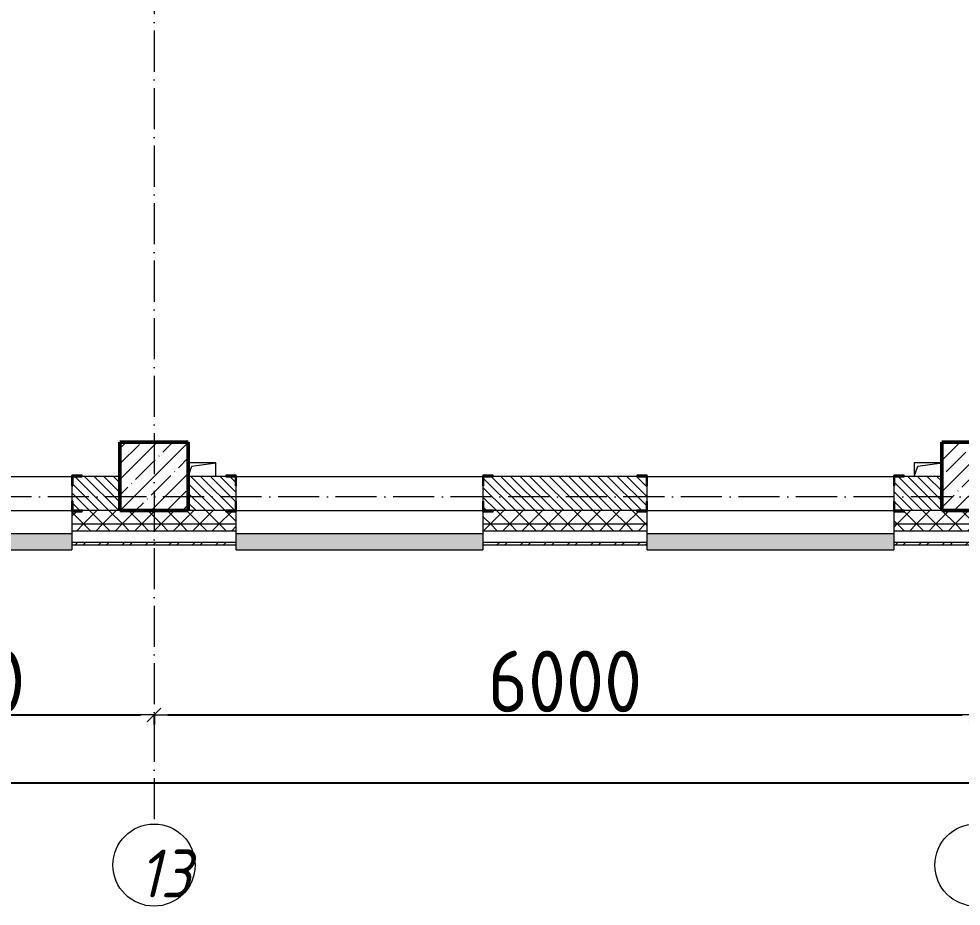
# Model space of a CAD drawing. Header units: millimetres. Extents: x -12989 to 629078, y -109036 to 555275.
# Drawn here: x 63223 to 70102, y 116005 to 122487 of the extents above; entities that cross this region are included whole.
import ezdxf

# ---------------------------------------------------------------- set-up
doc = ezdxf.new("R2010")
doc.units = ezdxf.units.MM
doc.linetypes.add('50_200_ШТРИХ_1Т_ш5_п1_п1_', pattern=[700, 500, -100, 0, -100])
for name, color, linetype, lineweight in [('A-____-____-DIMS', 7, 'Continuous', 9), ('A-GENM-____-MCUT', 7, 'Continuous', 25), ('A-GENM-____-OTLN', 7, 'Continuous', 9), ('A-GENM-____-OTLN-1', 7, 'Continuous', 25), ('A-GLAZ-____-OTLN', 7, 'Continuous', 9), ('A-WALL-____-MCUT', 7, 'Continuous', 13), ('A-WALL-____-MCUT-1', 7, 'Continuous', 9), ('A-WALL-____-OTLN', 7, 'Continuous', 9), ('A-WALL-____-PATT-1', 7, 'Continuous', 9), ('A-WALL-FNSH-MCUT-1', 7, 'Continuous', 9), ('S-COLS-____-MCUT', 7, 'Continuous', 50), ('S-COLS-____-OTLN', 7, 'Continuous', 9), ('S-GRID-____-IDEN', 7, 'Continuous', 9), ('S-GRID-____-OTLN-1', 7, '50_200_ШТРИХ_1Т_ш5_п1_п1_', 9)]:
    doc.layers.add(name, color=color, linetype=linetype, lineweight=lineweight)
doc.layers.add('A-GLAZ-____-OTLN-1', color=7, linetype='Continuous', lineweight=9, true_color=0xc0c0c0)
doc.styles.add('ISOCPEUR_I_9', font='isocpeui.ttf', dxfattribs={"width": 0.9, "height": 250})
doc.styles.add('СПДС', font='isocpeur.ttf', dxfattribs={"width": 0.9})
doc.dimstyles.new('Размера А3', dxfattribs={"dimtxt": 200, "dimasz": 100, "dimexe": 70, "dimexo": 100, "dimgap": 20, "dimtad": 1, "dimdec": 0, "dimrnd": 10, "dimzin": 0, "dimdsep": 46, "dimtxsty": 'СПДС', "dimblk": 'ARROWHEAD_6', "dimcen": 1, "dimclrd": 256, "dimclre": 256, "dimclrt": 256, "dimazin": 0, "dimtfac": 1, "dimtdec": 0, "dimtmove": 2, "dimatfit": 3, "dimfxl": 1, "dimtolj": 1, "dimtzin": 0, "dimarcsym": 0})
pattern_1 = [(45, (43259.71, 63713.66), (-70.71068, 70.71068), []), (135, (43259.71, 63713.66), (-70.71068, -70.71068), [])]
pattern_2 = [(135, (43259.71, 63713.66), (-35.35534, -35.35534), [])]

# ---------------------------------------------------------------- blocks, each defined once
blk = doc.blocks.new('BSC_Колонна _Прямоугольная - 500х500-25642906-АР1_План отверстий 2 этажа в осях 1-64_Ю-ЯЯ')
at = {"layer": 'S-COLS-____-OTLN'}
h = blk.add_hatch(dxfattribs=at)
h.set_pattern_fill('FP_20', color=256, style=0, pattern_type=2)
h.set_pattern_definition([(45, (-26950, -55431.04), (-114.04925, 114.04925), []), (45, (-26835.95, -55431.04), (-114.04925, 114.04925), [201.613, -40.323, 3.353, -36.97])])
h.paths.add_polyline_path([(-250, -250), (250, -250), (250, 250), (-250, 250), (-250, 179.1)], flags=0)
at = {"layer": 'S-COLS-____-MCUT'}
for p, q in [((250, 250), (-250, 250)), ((-250, 250), (-250, -250)), ((250, -250), (250, 250)), ((-250, -250), (250, -250))]:
    blk.add_line(p, q, dxfattribs=at)
blk = doc.blocks.new('BSC_Колонна _Прямоугольная - 500х500-V49-АР1_План отверстий 2 этажа в осях 1-64_Ю-ЯЯ')
at = {"layer": 'S-COLS-____-OTLN'}
h = blk.add_hatch(dxfattribs=at)
h.set_pattern_fill('FP_59', color=256, style=0, pattern_type=2)
h.set_pattern_definition([(45, (-20950, -55431.04), (-114.04925, 114.04925), []), (45, (-20835.95, -55431.04), (-114.04925, 114.04925), [201.613, -40.323, 3.353, -36.97])])
h.paths.add_polyline_path([(-250, -250), (250, -250), (250, 250), (-250, 250)], flags=0)
at = {"layer": 'S-COLS-____-MCUT'}
for p, q in [((250, 250), (-250, 250)), ((-250, 250), (-250, -250)), ((250, -250), (250, 250)), ((-250, -250), (250, -250))]:
    blk.add_line(p, q, dxfattribs=at)
blk = doc.blocks.new('Фахверк_СКБ_Уголок - 250_2700-27497298-АР1_План отверстий 2 этажа в осях 1-64_Ю-ЯЯ')
at = {"layer": 'A-GENM-____-MCUT'}
for p, q in [((200, 181), (125, 181)), ((125, 181), (125, 106)), ((131, 106), (131, 175)), ((131, 175), (200, 175)), ((200, 175), (200, 181)), ((125, 106), (131, 106)), ((131, -6), (125, -6)), ((125, -6), (125, -81)), ((131, -75), (131, -6)), ((125, -81), (200, -81)), ((200, -75), (131, -75)), ((200, -81), (200, -75))]:
    blk.add_line(p, q, dxfattribs=at)
blk = doc.blocks.new('AR_Отверстие прямоугольное _в плите_ - AR_Отверстие прямоугольное _в плите_-V167-АР1_План отверстий 2 этажа в осях 1-64_Ю-ЯЯ')
at = {"layer": 'A-GENM-____-OTLN'}
for p, q in [((100, 50), (-100, 50)), ((-100, -50), (-75, 25)), ((-75, 25), (100, 50)), ((100, -50), (100, 50))]:
    blk.add_line(p, q, dxfattribs=at)
blk = doc.blocks.new('AR_Отверстие прямоугольное _в плите_ - AR_Отверстие прямоугольное _в плите_-V175-АР1_План отверстий 2 этажа в осях 1-64_Ю-ЯЯ')
at = {"layer": 'A-GENM-____-OTLN'}
for p, q in [((100, 50), (-100, 50)), ((-100, 50), (-100, -50)), ((-100, -50), (-75, 25)), ((-75, 25), (100, 50))]:
    blk.add_line(p, q, dxfattribs=at)
blk = doc.blocks.new('Отлив_СКБ - Отлив витража_120_НВФ-31885687-АР1_План отверстий 2 этажа в осях 1-64_Ю-ЯЯ')
at = {"layer": 'A-GLAZ-____-OTLN-1'}
for points in [[(0, 0), (0, -2), (1800, -2), (1800, 0), (1023.3, 0)], [(0, -83), (0, -120), (1800, -120), (1800, -2), (0, -2), (0, -63)]]:
    blk.add_hatch(color=256, dxfattribs=at).paths.add_polyline_path(points, flags=0)
at = {"layer": 'A-GLAZ-____-OTLN'}
for p, q in [((0, 0), (1800, 0)), ((1800, -2), (0, -2)), ((0, -120), (0, -83)), ((0, -120), (1800, -120)), ((1800, -83), (1800, -120))]:
    blk.add_line(p, q, dxfattribs=at)
blk = doc.blocks.new('Ось сетки - Круг_Ø6_00__ISO-2_5_0_9K_-25732049-АР1_План отверстий 2 этажа в осях 1-64_Ю-ЯЯ')
at = {"layer": 'S-GRID-____-IDEN'}
blk.add_circle((0, 0), 3, dxfattribs=at)
blk = doc.blocks.new('ARROWHEAD_6')
at = {"color": 0, "linetype": 'Continuous'}
for p, q in [((0, 0), (-1, 0)), ((-0.5, -0.5), (0.5, 0.5))]:
    blk.add_line(p, q, dxfattribs=at)
blk = doc.blocks.new('*D2729')
at = {"layer": 'A-____-____-DIMS', "lineweight": -2, "transparency": 16777216}
for p, q in [((2358.3, 512710.5), (2358.3, 512634.4)), ((2458.3, 512704.4), (5258.3, 512704.4)), ((5358.3, 512710.5), (5358.3, 512634.4))]:
    blk.add_line(p, q, dxfattribs=at)
at = {"layer": 'Defpoints', "color": 0, "transparency": 16777216}
for p in [(2358.3, 512810.5), (5358.3, 512810.5), (5358.3, 512704.4)]:
    blk.add_point(p, dxfattribs=at)
at = {"layer": 'A-____-____-DIMS', "lineweight": -2, "transparency": 16777216, "xscale": 100, "yscale": 100, "zscale": 100, "rotation": 180}
blk.add_blockref('ARROWHEAD_6', (2358.3, 512704.4), dxfattribs=at)
at = {"layer": 'A-____-____-DIMS', "lineweight": -2, "transparency": 16777216, "xscale": 100, "yscale": 100, "zscale": 100}
blk.add_blockref('ARROWHEAD_6', (5358.3, 512704.4), dxfattribs=at)
at = {"layer": 'A-____-____-DIMS', "transparency": 16777216, "insert": (3858.3, 512949.4), "char_height": 450, "width": 2.488, "attachment_point": 5, "style": 'СПДС'}
blk.add_mtext('\\A1;3000', dxfattribs=at)
blk = doc.blocks.new('*D2730')
at = {"layer": 'A-____-____-DIMS', "lineweight": -2, "transparency": 16777216}
for p, q in [((5358.3, 512710.5), (5358.3, 512634.4)), ((5458.3, 512704.4), (11258.3, 512704.4)), ((11358.3, 512710.5), (11358.3, 512634.4))]:
    blk.add_line(p, q, dxfattribs=at)
at = {"layer": 'Defpoints', "color": 0, "transparency": 16777216}
for p in [(5358.3, 512810.5), (11358.3, 512810.5), (11358.3, 512704.4)]:
    blk.add_point(p, dxfattribs=at)
at = {"layer": 'A-____-____-DIMS', "lineweight": -2, "transparency": 16777216, "xscale": 100, "yscale": 100, "zscale": 100, "rotation": 180}
blk.add_blockref('ARROWHEAD_6', (5358.3, 512704.4), dxfattribs=at)
at = {"layer": 'A-____-____-DIMS', "lineweight": -2, "transparency": 16777216, "xscale": 100, "yscale": 100, "zscale": 100}
blk.add_blockref('ARROWHEAD_6', (11358.3, 512704.4), dxfattribs=at)
at = {"layer": 'A-____-____-DIMS', "transparency": 16777216, "insert": (8358.3, 512949.4), "char_height": 450, "width": 2.488, "attachment_point": 5, "style": 'СПДС'}
blk.add_mtext('\\A1;6000', dxfattribs=at)
blk = doc.blocks.new('*D2712')
at = {"layer": 'A-____-____-DIMS', "lineweight": -2, "transparency": 16777216}
for p, q in [((-17941.7, 512213.7), (-17941.7, 512137.6)), ((-17841.7, 512207.6), (55358.3, 512207.6)), ((55458.3, 512213.7), (55458.3, 512137.6))]:
    blk.add_line(p, q, dxfattribs=at)
at = {"layer": 'Defpoints', "color": 0, "transparency": 16777216}
for p in [(-17941.7, 512313.7), (55458.3, 512313.7), (55458.3, 512207.6)]:
    blk.add_point(p, dxfattribs=at)
at = {"layer": 'A-____-____-DIMS', "lineweight": -2, "transparency": 16777216, "xscale": 100, "yscale": 100, "zscale": 100, "rotation": 180}
blk.add_blockref('ARROWHEAD_6', (-17941.7, 512207.6), dxfattribs=at)
at = {"layer": 'A-____-____-DIMS', "lineweight": -2, "transparency": 16777216, "xscale": 100, "yscale": 100, "zscale": 100}
blk.add_blockref('ARROWHEAD_6', (55458.3, 512207.6), dxfattribs=at)
at = {"layer": 'A-____-____-DIMS', "transparency": 16777216, "insert": (18758.3, 512452.6), "char_height": 450, "width": 3.186, "attachment_point": 5, "style": 'СПДС'}
blk.add_mtext('\\A1;73400', dxfattribs=at)
blk = doc.blocks.new('2этаж')
at = {"layer": 'S-GRID-____-OTLN-1', "color": 251, "ltscale": 0.6, "true_color": 0x636466}
for p, q in [((5358.3, 549630.9), (5358.3, 511907.5)), ((88482.7, 514297), (-20260.4, 514297))]:
    blk.add_line(p, q, dxfattribs=at)
at = {"layer": 'S-GRID-____-IDEN', "xscale": 99.99999999999993, "yscale": 99.99999999999993, "zscale": 99.99999999999993, "rotation": 180}
for p in [(5358.3, 511607.5), (11358.3, 511607.5)]:
    blk.add_blockref('Ось сетки - Круг_Ø6_00__ISO-2_5_0_9K_-25732049-АР1_План отверстий 2 этажа в осях 1-64_Ю-ЯЯ', p, dxfattribs=at)
at = {"layer": 'S-GRID-____-IDEN', "insert": (5247.8, 511721.5), "char_height": 350, "width": 346.329, "attachment_point": 1, "style": 'ISOCPEUR_I_9'}
blk.add_mtext('13', dxfattribs=at)
at = {"layer": 'A-____-____-DIMS'}
for base, p1, p2, picture, middle in [((5358.3, 512704.4), (2358.3, 512810.5), (5358.3, 512810.5), '*D2729', (3858.3, 512949.4)), ((11358.3, 512704.4), (5358.3, 512810.5), (11358.3, 512810.5), '*D2730', (8358.3, 512949.4)), ((55458.3, 512207.6), (-17941.7, 512313.7), (55458.3, 512313.7), '*D2712', (18758.3, 512452.6))]:
    dim = blk.add_linear_dim(base=base, p1=p1, p2=p2, dimstyle='Размера А3', override={"dimtxt": 450}, dxfattribs=at)
    dim.commit()
    dim.dimension.update_dxf_attribs({"geometry": picture, "text_midpoint": middle})

msp = doc.modelspace()

# ---------------------------------------------------------------- hatches: boundary and pattern name
at = {"layer": 'A-WALL-____-PATT-1'}
h = msp.add_hatch(dxfattribs=at)
h.set_pattern_fill('FP_6', color=256, style=0, pattern_type=2)
h.set_pattern_definition(pattern_2)
h.paths.add_polyline_path([(63615.7115, 118894.7006), (63959.7115, 118894.7006), (63959.7115, 119144.7006), (63615.7115, 119144.7006), (63615.7115, 119075.7006), (63609.7115, 119075.7006), (63609.7115, 118963.7006), (63615.7115, 118963.7006)], flags=0)
h.paths.add_polyline_path([(61803.2874, 118894.7006), (61803.7115, 118894.7006), (61803.7115, 118963.7006), (61809.7115, 118963.7006), (61809.7115, 119075.7006), (61803.7115, 119075.7006), (61803.2874, 119144.7006), (61459.7115, 119144.7006), (61459.7115, 118894.7006), (61734.7115, 118894.7006)], flags=0)
h = msp.add_hatch(dxfattribs=at)
h.set_pattern_fill('FP_6', color=256, style=0, pattern_type=2)
h.set_pattern_definition(pattern_2)
h.paths.add_polyline_path([(69757.0404, 118894.7006), (69959.7115, 118894.7006), (69959.7115, 119144.7006), (69615.7115, 119144.7006), (69615.7115, 119075.7006), (69609.7115, 119075.7006), (69609.7115, 118963.7006), (69615.7115, 118963.7006), (69615.7115, 118894.7006), (69684.7115, 118894.7006)], flags=0)
h.paths.add_polyline_path([(67734.7115, 118894.7006), (67803.7115, 118894.7006), (67803.7115, 118963.7006), (67809.7115, 118963.7006), (67809.7115, 119075.7006), (67803.7115, 119075.7006), (67803.7115, 119144.7006), (66615.7115, 119144.7006), (66615.7115, 119075.7006), (66609.7115, 119075.7006), (66609.7115, 118963.7006), (66615.7115, 118963.7006), (66615.7115, 118894.7006), (67105.7894, 118894.7006)], flags=0)
h.paths.add_polyline_path([(64553.7115, 118894.7006), (64803.7115, 118894.7006), (64803.7115, 118963.7006), (64809.7115, 118963.7006), (64809.7115, 119075.7006), (64803.7115, 119075.7006), (64803.7115, 119144.7006), (64459.7115, 119144.7006), (64459.7115, 118894.7006)], flags=0)
h = msp.add_hatch(dxfattribs=at)
h.set_pattern_fill('FP_1', color=256, style=0, pattern_type=2)
h.set_pattern_definition(pattern_1)
h.paths.add_polyline_path([(117479.5584, 118794.7006), (117559.7115, 118794.7006), (117559.7115, 118894.7006), (111209.7115, 118894.7006), (111209.7115, 118794.7006), (113944.5571, 118794.7006)], flags=0)
h.paths.add_polyline_path([(108259.7115, 118794.7006), (110209.7115, 118794.7006), (110209.7115, 118894.7006), (108334.7115, 118894.7006), (108334.7115, 118888.7006), (108259.7115, 118888.7006)], flags=0)
h.paths.add_polyline_path([(107259.7115, 118794.7006), (107259.7115, 118888.7006), (107184.7115, 118888.7006), (107184.7115, 118894.7006), (106234.7115, 118894.7006), (106234.7115, 118888.7006), (106159.7115, 118888.7006), (106159.7115, 118794.7006), (106874.5544, 118794.7006)], flags=0)
h.paths.add_polyline_path([(103339.5531, 118794.7006), (104359.7115, 118794.7006), (104359.7115, 118888.7006), (104284.7115, 118888.7006), (104284.7115, 118894.7006), (103234.7115, 118894.7006), (103234.7115, 118888.7006), (103159.7115, 118888.7006), (103159.7115, 118794.7006), (103234.7115, 118794.7006)], flags=0)
h.paths.add_polyline_path([(101359.7115, 118794.7006), (101359.7115, 118888.7006), (101284.7115, 118888.7006), (101284.7115, 118894.7006), (100234.7115, 118894.7006), (100234.7115, 118888.7006), (100159.7115, 118888.7006), (100159.7115, 118794.7006), (100688.3021, 118794.7006)], flags=0)
h.paths.add_polyline_path([(97595.1759, 118794.7006), (98359.7115, 118794.7006), (98359.7115, 118888.7006), (98284.7115, 118888.7006), (98284.7115, 118894.7006), (97234.7115, 118894.7006), (97234.7115, 118888.7006), (97159.7115, 118888.7006), (97159.7115, 118794.7006), (97509.7115, 118794.7006)], flags=0)
h.paths.add_polyline_path([(95284.7115, 118794.7006), (95359.7115, 118794.7006), (95359.7115, 118888.7006), (95284.7115, 118888.7006), (95284.7115, 118894.7006), (94234.7115, 118894.7006), (94234.7115, 118888.7006), (94159.7115, 118888.7006), (94159.7115, 118794.7006), (94502.0497, 118794.7006)], flags=0)
h.paths.add_polyline_path([(91159.7115, 118794.7006), (92359.7115, 118794.7006), (92359.7115, 118888.7006), (92284.7115, 118888.7006), (92284.7115, 118894.7006), (91234.7115, 118894.7006), (91234.7115, 118888.7006), (91159.7115, 118888.7006)], flags=0)
h.paths.add_polyline_path([(85734.7115, 118794.7006), (85809.7115, 118794.7006), (85809.7115, 118888.7006), (85734.7115, 118888.7006), (85734.7115, 118894.7006), (84684.7115, 118894.7006), (84684.7115, 118888.7006), (84609.7115, 118888.7006), (84609.7115, 118794.7006), (85664.5464, 118794.7006)], flags=0)
h.paths.add_polyline_path([(87684.7115, 118794.7006), (89359.7115, 118794.7006), (89359.7115, 118888.7006), (89284.7115, 118888.7006), (89284.7115, 118894.7006), (87684.7115, 118894.7006), (87684.7115, 118888.7006), (87609.7115, 118888.7006), (87609.7115, 118794.7006)], flags=0)
h.paths.add_polyline_path([(82734.7115, 118794.7006), (82809.7115, 118794.7006), (82809.7115, 118888.7006), (82734.7115, 118888.7006), (82734.7115, 118894.7006), (81684.7115, 118894.7006), (81684.7115, 118888.7006), (81609.7115, 118888.7006), (81609.7115, 118794.7006), (82459.7115, 118794.7006)], flags=0)
h.paths.add_polyline_path([(79809.7115, 118794.7006), (79809.7115, 118888.7006), (79734.7115, 118888.7006), (79734.7115, 118894.7006), (78684.7115, 118894.7006), (78684.7115, 118888.7006), (78609.7115, 118888.7006), (78609.7115, 118794.7006), (79478.294, 118794.7006)], flags=0)
h.paths.add_polyline_path([(75609.7115, 118794.7006), (76809.7115, 118794.7006), (76809.7115, 118888.7006), (76734.7115, 118888.7006), (76734.7115, 118894.7006), (75684.7115, 118894.7006), (75684.7115, 118888.7006), (75609.7115, 118888.7006)], flags=0)
h.paths.add_polyline_path([(73809.7115, 118794.7006), (73809.7115, 118888.7006), (73734.7115, 118888.7006), (73734.7115, 118894.7006), (72684.7115, 118894.7006), (72684.7115, 118888.7006), (72609.7115, 118888.7006), (72609.7115, 118794.7006), (73734.7115, 118794.7006)], flags=0)
h.paths.add_polyline_path([(69959.7115, 118794.7006), (70809.7115, 118794.7006), (70809.7115, 118888.7006), (70734.7115, 118888.7006), (70734.7115, 118894.7006), (69684.7115, 118894.7006), (69684.7115, 118888.7006), (69609.7115, 118888.7006), (69609.7115, 118794.7006), (69757.0404, 118794.7006)], flags=0)
h.paths.add_polyline_path([(67809.7115, 118794.7006), (67809.7115, 118888.7006), (67734.7115, 118888.7006), (67734.7115, 118894.7006), (66684.7115, 118894.7006), (66684.7115, 118888.7006), (66609.7115, 118888.7006), (66609.7115, 118794.7006), (67105.7894, 118794.7006)], flags=0)
h.paths.add_polyline_path([(64809.7115, 118794.7006), (64809.7115, 118888.7006), (64734.7115, 118888.7006), (64734.7115, 118894.7006), (63684.7115, 118894.7006), (63684.7115, 118888.7006), (63609.7115, 118888.7006), (63609.7115, 118794.7006), (64734.7115, 118794.7006)], flags=0)
h.paths.add_polyline_path([(61809.7115, 118794.7006), (61809.7115, 118888.7006), (61734.7115, 118888.7006), (61734.7115, 118894.7006), (60684.7115, 118894.7006), (60684.7115, 118888.7006), (60609.7115, 118888.7006), (60609.7115, 118794.7006), (61803.2874, 118794.7006)], flags=0)
h.paths.add_polyline_path([(59609.7115, 118794.7006), (59609.7115, 118888.7006), (59534.7115, 118888.7006), (59534.7115, 118894.7006), (49809.7115, 118894.7006), (49809.7115, 118794.7006), (59152.0364, 118794.7006)], flags=0)
h.paths.add_polyline_path([(48809.7115, 118794.7006), (48809.7115, 118894.7006), (40809.7115, 118894.7006), (40809.7115, 118794.7006), (46779.5317, 118794.7006)], flags=0)
h = msp.add_hatch(dxfattribs=at)
h.set_pattern_fill('FP_1', color=256, style=0, pattern_type=2)
h.set_pattern_definition(pattern_1)
h.paths.add_polyline_path([(117559.7115, 118744.7006), (117559.7115, 118794.7006), (111209.7115, 118794.7006), (111209.7115, 118744.7006), (117479.5584, 118744.7006)], flags=0)
h.paths.add_polyline_path([(110209.7115, 118744.7006), (110209.7115, 118794.7006), (108259.7115, 118794.7006), (108259.7115, 118744.7006), (108642.0551, 118744.7006)], flags=0)
h.paths.add_polyline_path([(107259.7115, 118744.7006), (107259.7115, 118794.7006), (106159.7115, 118794.7006), (106159.7115, 118744.7006), (106874.5544, 118744.7006)], flags=0)
h.paths.add_polyline_path([(104359.7115, 118744.7006), (104359.7115, 118794.7006), (103159.7115, 118794.7006), (103159.7115, 118744.7006), (103339.5531, 118744.7006)], flags=0)
h.paths.add_polyline_path([(101359.7115, 118744.7006), (101359.7115, 118794.7006), (100159.7115, 118794.7006), (100159.7115, 118744.7006), (100688.3021, 118744.7006)], flags=0)
h.paths.add_polyline_path([(98359.7115, 118744.7006), (98359.7115, 118794.7006), (97159.7115, 118794.7006), (97159.7115, 118744.7006), (98037.0511, 118744.7006)], flags=0)
h.paths.add_polyline_path([(94159.7115, 118744.7006), (95359.7115, 118744.7006), (95359.7115, 118794.7006), (94159.7115, 118794.7006)], flags=0)
h.paths.add_polyline_path([(91850.7987, 118744.7006), (92359.7115, 118744.7006), (92359.7115, 118794.7006), (91159.7115, 118794.7006), (91159.7115, 118744.7006)], flags=0)
h.paths.add_polyline_path([(87609.7115, 118744.7006), (89359.7115, 118744.7006), (89359.7115, 118794.7006), (87609.7115, 118794.7006)], flags=0)
h.paths.add_polyline_path([(84609.7115, 118744.7006), (85809.7115, 118744.7006), (85809.7115, 118794.7006), (84609.7115, 118794.7006)], flags=0)
h.paths.add_polyline_path([(82809.7115, 118744.7006), (82809.7115, 118794.7006), (81609.7115, 118794.7006), (81609.7115, 118744.7006), (82129.545, 118744.7006)], flags=0)
h.paths.add_polyline_path([(76809.7115, 118744.7006), (76809.7115, 118794.7006), (75609.7115, 118794.7006), (75609.7115, 118744.7006)], flags=0)
h.paths.add_polyline_path([(78609.7115, 118744.7006), (79809.7115, 118744.7006), (79809.7115, 118794.7006), (78609.7115, 118794.7006)], flags=0)
h.paths.add_polyline_path([(73809.7115, 118744.7006), (73809.7115, 118794.7006), (72609.7115, 118794.7006), (72609.7115, 118744.7006), (73292.0417, 118744.7006)], flags=0)
h.paths.add_polyline_path([(70809.7115, 118744.7006), (70809.7115, 118794.7006), (69609.7115, 118794.7006), (69609.7115, 118744.7006), (70640.7907, 118744.7006)], flags=0)
h.paths.add_polyline_path([(66609.7115, 118744.7006), (67809.7115, 118744.7006), (67809.7115, 118794.7006), (66609.7115, 118794.7006)], flags=0)
h.paths.add_polyline_path([(64809.7115, 118744.7006), (64809.7115, 118794.7006), (63609.7115, 118794.7006), (63609.7115, 118744.7006), (64454.5384, 118744.7006)], flags=0)
h.paths.add_polyline_path([(61803.2874, 118744.7006), (61809.7115, 118744.7006), (61809.7115, 118794.7006), (60609.7115, 118794.7006), (60609.7115, 118744.7006), (60919.537, 118744.7006)], flags=0)
h.paths.add_polyline_path([(59609.7115, 118744.7006), (59609.7115, 118794.7006), (49809.7115, 118794.7006), (49809.7115, 118744.7006), (59152.0364, 118744.7006)], flags=0)
h.paths.add_polyline_path([(48809.7115, 118744.7006), (48809.7115, 118794.7006), (40709.7115, 118794.7006), (40709.7115, 118744.7006), (46779.5317, 118744.7006)], flags=0)
h = msp.add_hatch(dxfattribs=at)
h.set_pattern_fill('FP_3', color=256, style=0, pattern_type=2)
h.set_pattern_definition([(45, (43259.71, 63713.66), (-85.53659, 85.53659), []), (45, (43316.74, 63713.66), (-85.53659, 85.53659), [])])
h.paths.add_polyline_path([(88474.7115, 118644.7006), (88474.7115, 118664.7006), (87609.7115, 118664.7006), (87609.7115, 118644.7006), (88315.7974, 118644.7006)], flags=0)
h.paths.add_polyline_path([(85664.5464, 118644.7006), (85809.7115, 118644.7006), (85809.7115, 118664.7006), (84609.7115, 118664.7006), (84609.7115, 118644.7006)], flags=0)
h.paths.add_polyline_path([(82129.545, 118644.7006), (82809.7115, 118644.7006), (82809.7115, 118664.7006), (81609.7115, 118664.7006), (81609.7115, 118644.7006)], flags=0)
h.paths.add_polyline_path([(79809.7115, 118644.7006), (79809.7115, 118664.7006), (78609.7115, 118664.7006), (78609.7115, 118644.7006), (79478.294, 118644.7006)], flags=0)
h.paths.add_polyline_path([(76809.7115, 118644.7006), (76809.7115, 118664.7006), (75609.7115, 118664.7006), (75609.7115, 118644.7006)], flags=0)
h.paths.add_polyline_path([(73809.7115, 118644.7006), (73809.7115, 118664.7006), (72609.7115, 118664.7006), (72609.7115, 118644.7006), (73292.0417, 118644.7006)], flags=0)
h.paths.add_polyline_path([(70640.7907, 118644.7006), (70809.7115, 118644.7006), (70809.7115, 118664.7006), (69609.7115, 118664.7006), (69609.7115, 118644.7006), (69757.0404, 118644.7006)], flags=0)
h.paths.add_polyline_path([(67809.7115, 118644.7006), (67809.7115, 118664.7006), (66609.7115, 118664.7006), (66609.7115, 118644.7006), (67105.7894, 118644.7006)], flags=0)
h.paths.add_polyline_path([(64454.5384, 118644.7006), (64809.7115, 118644.7006), (64809.7115, 118664.7006), (63609.7115, 118664.7006), (63609.7115, 118644.7006)], flags=0)
h.paths.add_polyline_path([(60609.7115, 118644.7006), (61809.7115, 118644.7006), (61809.7115, 118664.7006), (60609.7115, 118664.7006)], flags=0)
h.paths.add_polyline_path([(59609.7115, 118644.7006), (59609.7115, 118664.7006), (49809.7115, 118664.7006), (49809.7115, 118644.7006), (59152.0364, 118644.7006)], flags=0)
h.paths.add_polyline_path([(48809.7115, 118644.7006), (48809.7115, 118664.7006), (40579.7115, 118664.7006), (40579.7115, 118644.7006), (46779.5317, 118644.7006)], flags=0)

# ---------------------------------------------------------------- linework, layer by layer
at = {"layer": 'A-WALL-____-MCUT'}
for p, q in [((63959.7115, 119144.7006), (63684.7115, 119144.7006)), ((64734.7115, 119144.7006), (64459.7115, 119144.7006)), ((67734.7115, 119144.7006), (66684.7115, 119144.7006)), ((69959.7115, 119144.7006), (69684.7115, 119144.7006)), ((63609.7115, 119075.7006), (63609.7115, 118963.7006)), ((64809.7115, 118963.7006), (64809.7115, 119075.7006)), ((66609.7115, 119075.7006), (66609.7115, 118963.7006)), ((67809.7115, 118963.7006), (67809.7115, 119075.7006)), ((69609.7115, 119075.7006), (69609.7115, 118963.7006)), ((63609.7115, 118888.7006), (63609.7115, 118664.7006)), ((64809.7115, 118664.7006), (64809.7115, 118888.7006)), ((66609.7115, 118888.7006), (66609.7115, 118664.7006)), ((67809.7115, 118664.7006), (67809.7115, 118888.7006)), ((69609.7115, 118888.7006), (69609.7115, 118664.7006)), ((63609.7115, 118664.7006), (64809.7115, 118664.7006)), ((66609.7115, 118664.7006), (67809.7115, 118664.7006)), ((69609.7115, 118664.7006), (70809.7115, 118664.7006))]:
    msp.add_line(p, q, dxfattribs=at)
at = {"layer": 'A-WALL-____-MCUT-1'}
for p, q in [((63959.7115, 118894.7006), (63684.7115, 118894.7006)), ((64734.7115, 118894.7006), (64459.7115, 118894.7006)), ((67734.7115, 118894.7006), (66684.7115, 118894.7006)), ((69959.7115, 118894.7006), (69684.7115, 118894.7006)), ((64809.7115, 118794.7006), (63609.7115, 118794.7006)), ((64809.7115, 118744.7006), (63609.7115, 118744.7006)), ((67809.7115, 118794.7006), (66609.7115, 118794.7006)), ((67809.7115, 118744.7006), (66609.7115, 118744.7006)), ((70809.7115, 118794.7006), (69609.7115, 118794.7006)), ((70809.7115, 118744.7006), (69609.7115, 118744.7006))]:
    msp.add_line(p, q, dxfattribs=at)
at = {"layer": 'A-WALL-____-OTLN'}
for p, q in [((61809.7115, 119144.7006), (63609.7115, 119144.7006)), ((64809.7115, 119144.7006), (66609.7115, 119144.7006)), ((67809.7115, 119144.7006), (69609.7115, 119144.7006)), ((61809.7115, 118894.7006), (63609.7115, 118894.7006)), ((64809.7115, 118894.7006), (66609.7115, 118894.7006)), ((67809.7115, 118894.7006), (69609.7115, 118894.7006))]:
    msp.add_line(p, q, dxfattribs=at)
at = {"layer": 'A-WALL-FNSH-MCUT-1'}
for p, q in [((63609.7115, 118664.7006), (63609.7115, 118644.7006)), ((63609.7115, 118644.7006), (64809.7115, 118644.7006)), ((64809.7115, 118644.7006), (64809.7115, 118664.7006)), ((66609.7115, 118664.7006), (66609.7115, 118644.7006)), ((66609.7115, 118644.7006), (67809.7115, 118644.7006)), ((67809.7115, 118644.7006), (67809.7115, 118664.7006)), ((69609.7115, 118664.7006), (69609.7115, 118644.7006)), ((69609.7115, 118644.7006), (70809.7115, 118644.7006))]:
    msp.add_line(p, q, dxfattribs=at)

# ---------------------------------------------------------------- block references
msp.add_blockref('2этаж', (58851.3748, -395302.2823))
at = {"layer": 'A-GENM-____-OTLN'}
for name, p in [('AR_Отверстие прямоугольное _в плите_ - AR_Отверстие прямоугольное _в плите_-V167-АР1_План отверстий 2 этажа в осях 1-64_Ю-ЯЯ', (64559.7115, 119194.7006)), ('AR_Отверстие прямоугольное _в плите_ - AR_Отверстие прямоугольное _в плите_-V175-АР1_План отверстий 2 этажа в осях 1-64_Ю-ЯЯ', (69859.7115, 119194.7006))]:
    msp.add_blockref(name, p, dxfattribs=at)
at = {"layer": 'A-GENM-____-OTLN-1'}
for p in [(63484.7115, 118969.7006), (66484.7115, 118969.7006), (69484.7115, 118969.7006)]:
    msp.add_blockref('Фахверк_СКБ_Уголок - 250_2700-27497298-АР1_План отверстий 2 этажа в осях 1-64_Ю-ЯЯ', p, dxfattribs=at)
at = {"layer": 'A-GENM-____-OTLN-1', "rotation": 180}
for p in [(64934.7115, 119069.7006), (67934.7115, 119069.7006)]:
    msp.add_blockref('Фахверк_СКБ_Уголок - 250_2700-27497298-АР1_План отверстий 2 этажа в осях 1-64_Ю-ЯЯ', p, dxfattribs=at)
at = {"layer": 'A-GLAZ-____-OTLN'}
for p in [(61809.7115, 118727.7006), (64809.7115, 118727.7006), (67809.7115, 118727.7006)]:
    msp.add_blockref('Отлив_СКБ - Отлив витража_120_НВФ-31885687-АР1_План отверстий 2 этажа в осях 1-64_Ю-ЯЯ', p, dxfattribs=at)
at = {"layer": 'S-COLS-____-OTLN'}
for name, p in [('BSC_Колонна _Прямоугольная - 500х500-V49-АР1_План отверстий 2 этажа в осях 1-64_Ю-ЯЯ', (64209.7115, 119144.7006)), ('BSC_Колонна _Прямоугольная - 500х500-25642906-АР1_План отверстий 2 этажа в осях 1-64_Ю-ЯЯ', (70209.7115, 119144.7006))]:
    msp.add_blockref(name, p, dxfattribs=at)

doc.saveas('drawing.dxf')
